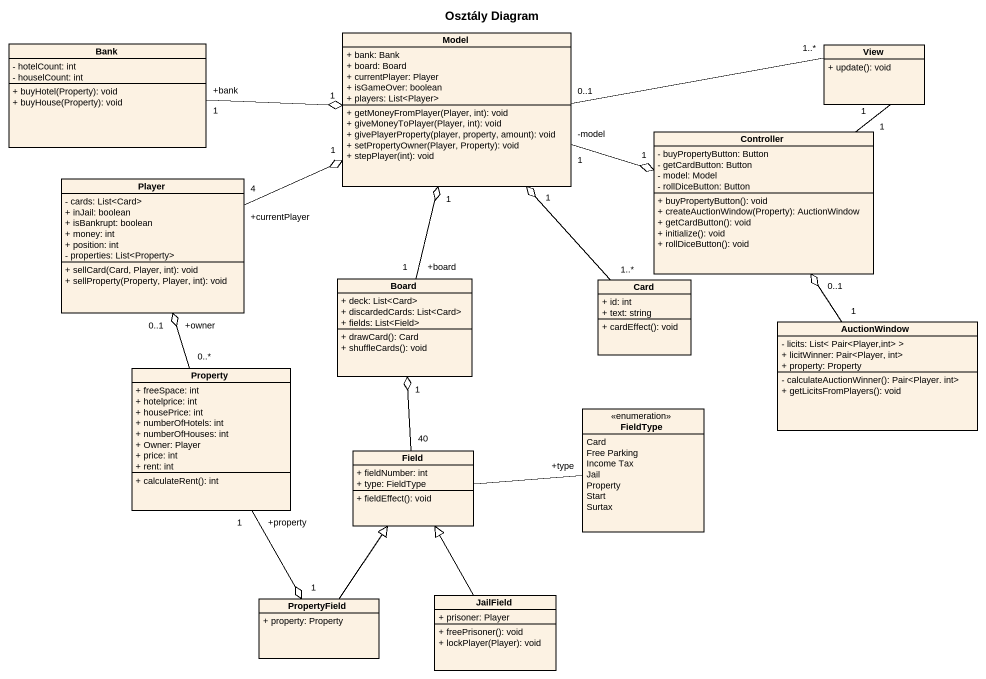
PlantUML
@startuml
title Osztály Diagram
hide circle
hide empty members
skinparam classAttributeIconSize 0
class Model {
  + bank: Bank
  + board: Board
  + currentPlayer: Player
  + isGameOver: boolean
  + players: List<Player>
  + getMoneyFromPlayer(Player, int): void
  + giveMoneyToPlayer(Player, int): void
  + givePlayerProperty(player, property, amount): void
  + setPropertyOwner(Player, Property): void
  + stepPlayer(int): void
}
class Bank {
  - hotelCount: int
  - houselCount: int
  + buyHotel(Property): void
  + buyHouse(Property): void
}
class View {
  + update(): void
}
class Controller {
  - buyPropertyButton: Button
  - getCardButton: Button
  - model: Model
  - rollDiceButton: Button
  + buyPropertyButton(): void
  + createAuctionWindow(Property): AuctionWindow
  + getCardButton(): void
  + initialize(): void
  + rollDiceButton(): void
}
class Player {
  - cards: List<Card>
  + inJail: boolean
  + isBankrupt: boolean
  + money: int
  + position: int
  - properties: List<Property>
  + sellCard(Card, Player, int): void
  + sellProperty(Property, Player, int): void
}
class Board {
  + deck: List<Card>
  + discardedCards: List<Card>
  + fields: List<Field>
  + drawCard(): Card
  + shuffleCards(): void
}
class "Card" as Card_ {
  + id: int
  + text: string
  + cardEffect(): void
}
class AuctionWindow {
  - licits: List< Pair<Player,int> >
  + licitWinner: Pair<Player, int>
  + property: Property
  - calculateAuctionWinner(): Pair<Player. int>
  + getLicitsFromPlayers(): void
}
class Property {
  + freeSpace: int
  + hotelprice: int
  + housePrice: int
  + numberOfHotels: int
  + numberOfHouses: int
  + Owner: Player
  + price: int
  + rent: int
  + calculateRent(): int
}
enum FieldType {
  Card
  Free Parking
  Income Tax
  Jail
  Property
  Start
  Surtax
}
class Field {
  + fieldNumber: int
  + type: FieldType
  + fieldEffect(): void
}
class PropertyField {
  + property: Property
}
class JailField {
  + prisoner: Player
  + freePrisoner(): void
  + lockPlayer(Player): void
}
Model "0..1" -right- "1..*" View
Model "-model\n1" -right-o "1" Controller
Bank "+bank\n1" -right-o "1" Model
Controller "1" -up- "1" View
Player "+currentPlayer\n4" -right-o "1" Model
Board "+board\n1" -up-o "1" Model
Card_ "1..*" -up-o "1" Model
AuctionWindow "1" -up-o "0..1" Controller
Property "0..*" -up-o "+owner\n0..1" Player
Property "+property\n1" --o "1" PropertyField
Field "40" -up-o "1" Board
Field -right- "+type" FieldType
PropertyField -up-|> Field
JailField -up-|> Field
@enduml
